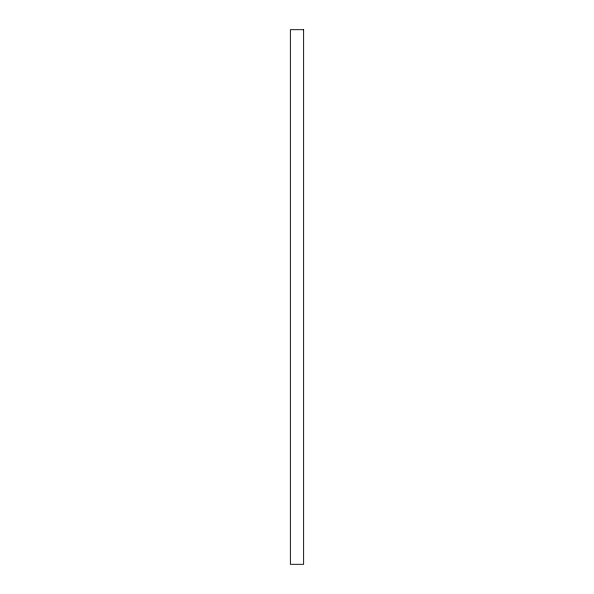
<?xml version="1.0" encoding="UTF-8"?>
<svg xmlns="http://www.w3.org/2000/svg" width="594" height="594" viewBox="0 0 594 594"><rect width="100%" height="100%" fill="white"/><g stroke="black" fill="none" stroke-linecap="round" stroke-linejoin="round"><path stroke-width="0.89" d="M303.638 29.7L290.362 29.7L290.362 564.3L303.638 564.3L303.638 29.7"/></g></svg>
